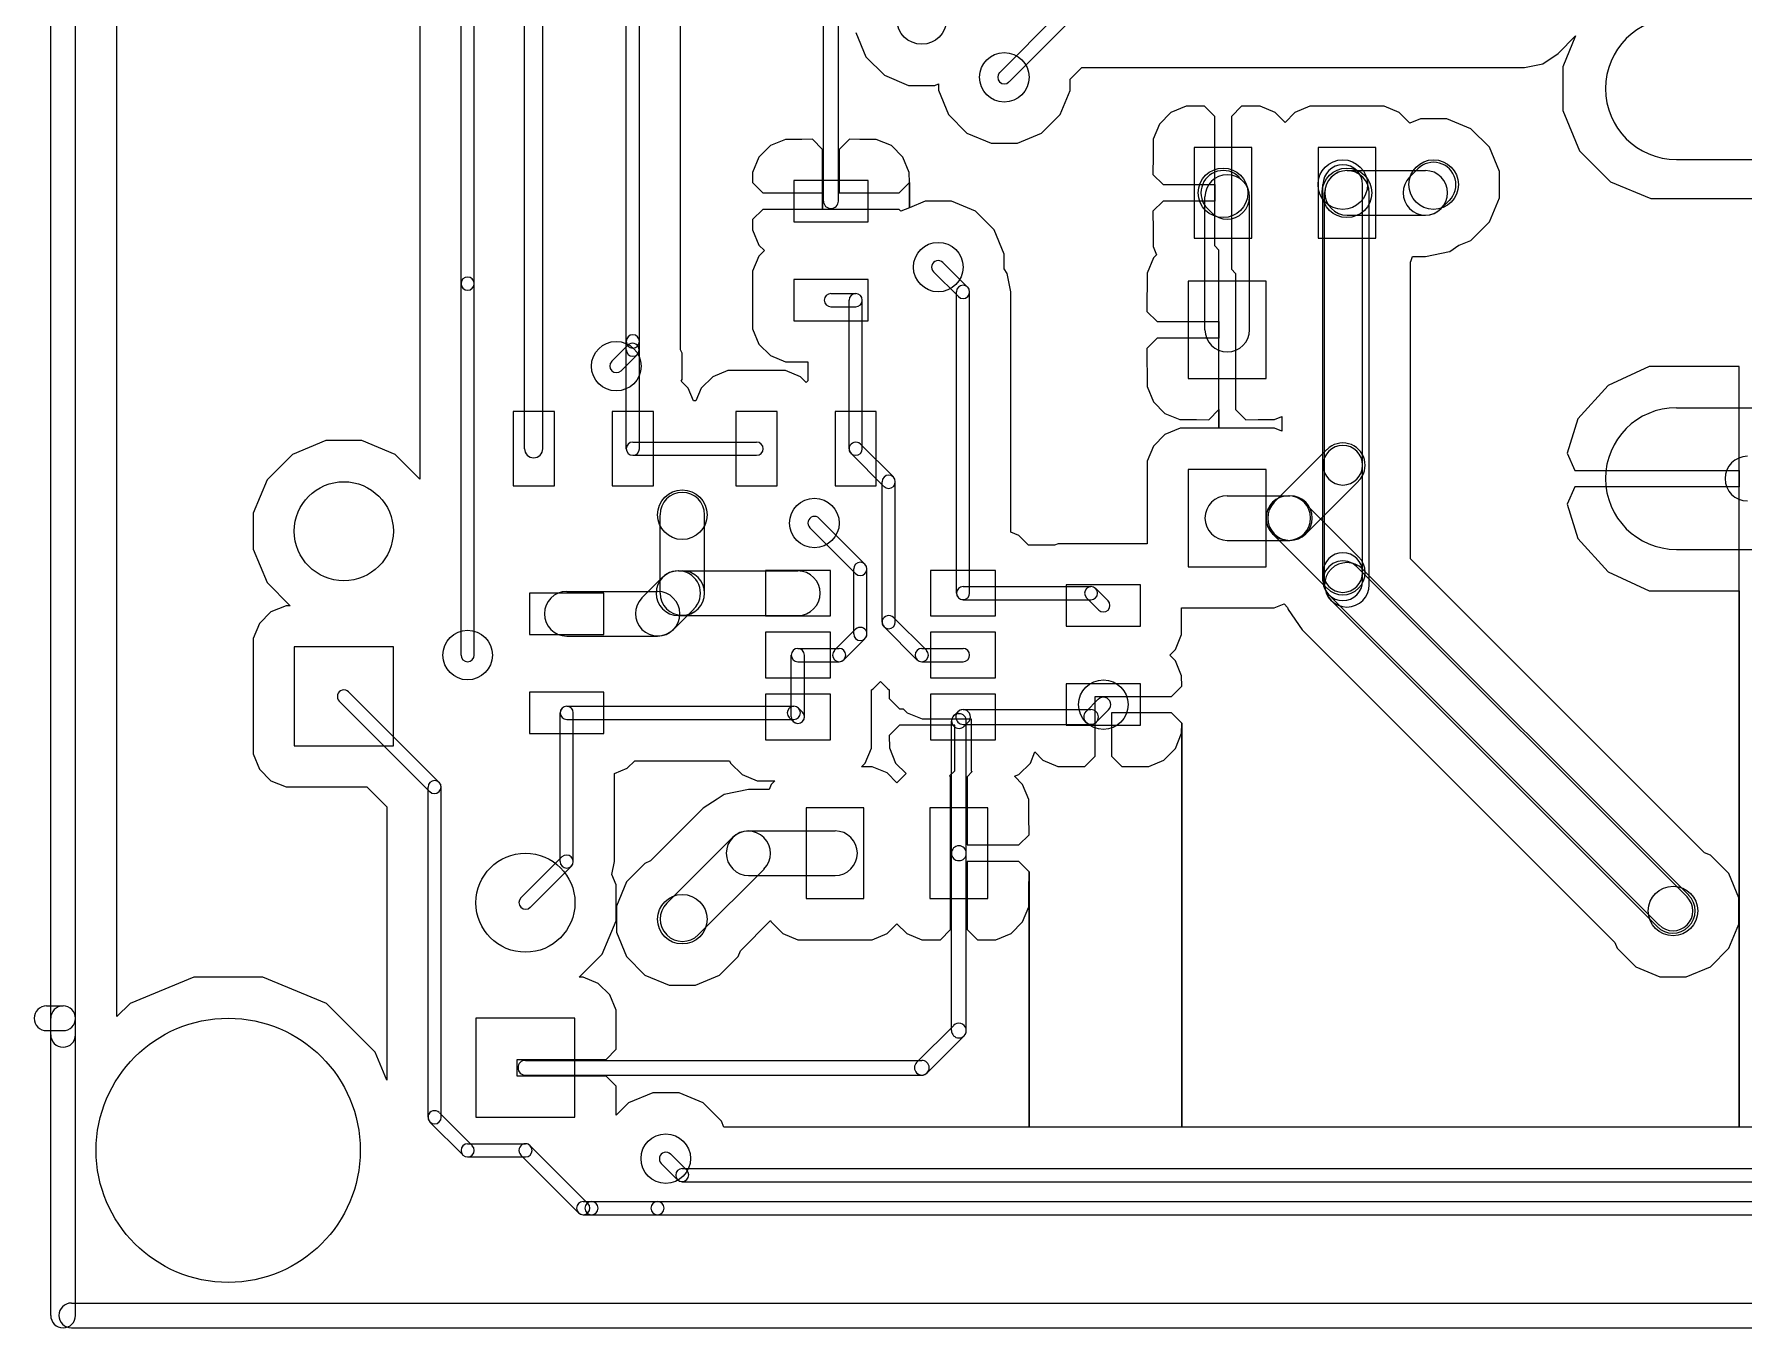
# Model space of a CAD drawing. Extents: x -29274 to 69862, y 24345 to 162744.
# Drawn here: x -8675 to 1678, y 24345 to 32181 of the extents above; entities that cross this region are included whole.
import ezdxf

# ---------------------------------------------------------------- set-up
doc = ezdxf.new("R2010")
doc.units = 0
doc.layers.add('BLACK', color=1, linetype='CONTINUOUS')

msp = doc.modelspace()

# ---------------------------------------------------------------- linework, layer by layer
at = {"layer": 'BLACK'}
for p, q in [((-8575, 26120), (-8575, 77770)), ((-8425, 26120), (-8425, 77770)), ((-8175, 26230), (-8175, 77445)), ((-8175, 26230), (-8175, 77445)), ((-5705, 29670), (-5705, 52820)), ((-5595, 29670), (-5595, 52820)), ((-5090, 30320), (-5090, 46170)), ((-5010, 30320), (-5010, 46170)), ((-4760, 30320), (-4760, 42005)), ((-4760, 30320), (-4760, 42005)), ((-6090, 30670), (-6090, 40070)), ((-6010, 30670), (-6010, 40070)), ((-6340, 39950), (-6340, 30670)), ((-6340, 39950), (-6340, 30670)), ((-3895, 31170), (-3895, 32270)), ((-3805, 31170), (-3805, 32270)), ((-2828, 31949), (-2479, 32298)), ((-2771, 31892), (-2422, 32241)), ((-3699, 32191), (-3638, 32044)), ((-3699, 32191), (-3638, 32044)), ((555, 32065), (660, 32171)), ((555, 32065), (660, 32171)), ((660, 32171), (583, 31984)), ((660, 32171), (583, 31984)), ((-3638, 32044), (-3526, 31932)), ((-3638, 32044), (-3526, 31932)), ((350, 31980), (461, 32002)), ((350, 31980), (461, 32002)), ((461, 32002), (555, 32065)), ((461, 32002), (555, 32065)), ((-3526, 31932), (-3380, 31871)), ((-3526, 31932), (-3380, 31871)), ((-2401, 31909), (-2330, 31980)), ((-2401, 31909), (-2330, 31980)), ((-2401, 31840), (-2401, 31909)), ((-2401, 31840), (-2401, 31909)), ((-2330, 31980), (-2100, 31980)), ((-2330, 31980), (-2100, 31980)), ((-2100, 31980), (350, 31980)), ((-2100, 31980), (350, 31980)), ((583, 31984), (583, 31719)), ((583, 31984), (583, 31719)), ((-3380, 31871), (-3221, 31871)), ((-3380, 31871), (-3221, 31871)), ((-3221, 31871), (-3199, 31881)), ((-3221, 31871), (-3199, 31881)), ((-3199, 31881), (-3199, 31841)), ((-3199, 31881), (-3199, 31841)), ((-3199, 31841), (-3138, 31694)), ((-3199, 31841), (-3138, 31694)), ((-2462, 31694), (-2401, 31840)), ((-2462, 31694), (-2401, 31840)), ((-3138, 31694), (-3026, 31582)), ((-3138, 31694), (-3026, 31582)), ((-2574, 31582), (-2462, 31694)), ((-2574, 31582), (-2462, 31694)), ((-1791, 31706), (-1861, 31636)), ((-1791, 31706), (-1861, 31636)), ((-1699, 31744), (-1791, 31706)), ((-1699, 31744), (-1791, 31706)), ((-1587, 31745), (-1699, 31744)), ((-1587, 31745), (-1699, 31744)), ((-1525, 31683), (-1587, 31745)), ((-1525, 31683), (-1587, 31745)), ((-1525, 31270), (-1525, 31683)), ((-1525, 31270), (-1525, 31683)), ((-1363, 31745), (-1425, 31683)), ((-1363, 31745), (-1425, 31683)), ((-1425, 31683), (-1425, 31320)), ((-1425, 31683), (-1425, 31320)), ((-1251, 31744), (-1363, 31745)), ((-1251, 31744), (-1363, 31745)), ((-1159, 31706), (-1251, 31744)), ((-1159, 31706), (-1251, 31744)), ((-1100, 31647), (-1159, 31706)), ((-1100, 31647), (-1159, 31706)), ((-1041, 31706), (-1100, 31647)), ((-1041, 31706), (-1100, 31647)), ((-949, 31744), (-1041, 31706)), ((-949, 31744), (-1041, 31706)), ((-599, 31744), (-949, 31744)), ((-599, 31744), (-949, 31744)), ((-500, 31744), (-599, 31744)), ((-500, 31744), (-599, 31744)), ((-409, 31706), (-500, 31744)), ((-409, 31706), (-500, 31744)), ((-345, 31642), (-409, 31706)), ((-345, 31642), (-409, 31706)), ((583, 31719), (684, 31474)), ((583, 31719), (684, 31474)), ((-3026, 31582), (-2880, 31521)), ((-3026, 31582), (-2880, 31521)), ((-2721, 31521), (-2574, 31582)), ((-2721, 31521), (-2574, 31582)), ((-1861, 31636), (-1899, 31545)), ((-1861, 31636), (-1899, 31545)), ((-279, 31669), (-345, 31642)), ((-279, 31669), (-345, 31642)), ((-120, 31669), (-279, 31669)), ((-120, 31669), (-279, 31669)), ((26, 31608), (-120, 31669)), ((26, 31608), (-120, 31669)), ((138, 31496), (26, 31608)), ((138, 31496), (26, 31608)), ((-4216, 31506), (-4286, 31436)), ((-4216, 31506), (-4286, 31436)), ((-4125, 31544), (-4216, 31506)), ((-4125, 31544), (-4216, 31506)), ((-4026, 31544), (-4125, 31544)), ((-4026, 31544), (-4125, 31544)), ((-3962, 31545), (-4026, 31544)), ((-3962, 31545), (-4026, 31544)), ((-3900, 31483), (-3962, 31545)), ((-3900, 31483), (-3962, 31545)), ((-3900, 31220), (-3900, 31483)), ((-3900, 31220), (-3900, 31483)), ((-3738, 31545), (-3800, 31483)), ((-3738, 31545), (-3800, 31483)), ((-3800, 31483), (-3800, 31220)), ((-3800, 31483), (-3800, 31220)), ((-3674, 31544), (-3738, 31545)), ((-3674, 31544), (-3738, 31545)), ((-3575, 31544), (-3674, 31544)), ((-3575, 31544), (-3674, 31544)), ((-3484, 31506), (-3575, 31544)), ((-3484, 31506), (-3575, 31544)), ((-3414, 31436), (-3484, 31506)), ((-3414, 31436), (-3484, 31506)), ((-2880, 31521), (-2721, 31521)), ((-2880, 31521), (-2721, 31521)), ((-1899, 31545), (-1899, 31446)), ((-1899, 31545), (-1899, 31446)), ((-1300, 31495), (-1650, 31495)), ((-1650, 31495), (-1650, 30945)), ((-1300, 30945), (-1300, 31495)), ((-550, 31495), (-900, 31495)), ((-900, 31495), (-900, 30945)), ((-550, 30945), (-550, 31495)), ((199, 31349), (138, 31496)), ((199, 31349), (138, 31496)), ((-4286, 31436), (-4324, 31344)), ((-4286, 31436), (-4324, 31344)), ((-3376, 31344), (-3414, 31436)), ((-3376, 31344), (-3414, 31436)), ((-1899, 31446), (-1900, 31332)), ((-1899, 31446), (-1900, 31332)), ((684, 31474), (871, 31287)), ((684, 31474), (871, 31287)), ((1270, 31422), (2130, 31422)), ((-4324, 31344), (-4325, 31282)), ((-4324, 31344), (-4325, 31282)), ((-4325, 31282), (-4263, 31220)), ((-4325, 31282), (-4263, 31220)), ((-3625, 31295), (-4075, 31295)), ((-4075, 31295), (-4075, 31045)), ((-3625, 31045), (-3625, 31295)), ((-3437, 31220), (-3375, 31282)), ((-3437, 31220), (-3375, 31282)), ((-3375, 31282), (-3376, 31344)), ((-3375, 31282), (-3376, 31344)), ((-3375, 31130), (-3375, 31282)), ((-3375, 31282), (-3375, 31130)), ((-3375, 31130), (-3375, 31282)), ((-3375, 31282), (-3375, 31130)), ((-1900, 31332), (-1838, 31270)), ((-1900, 31332), (-1838, 31270)), ((-1838, 31270), (-1525, 31270)), ((-1838, 31270), (-1525, 31270)), ((-1525, 31170), (-1525, 31270)), ((-1525, 31270), (-1525, 31170)), ((-1525, 31170), (-1525, 31270)), ((-1525, 31270), (-1525, 31170)), ((-1425, 31320), (-1425, 31270)), ((-1425, 31320), (-1425, 31270)), ((-1425, 31270), (-1425, 31170)), ((-1425, 31270), (-1425, 31170)), ((-1355, 31291), (-1379, 31315)), ((-870, 29570), (-870, 31270)), ((-724, 31355), (-250, 31355)), ((-630, 29570), (-630, 31270)), ((-345, 31316), (-296, 31365)), ((199, 31190), (199, 31349)), ((199, 31190), (199, 31349)), ((871, 31287), (1116, 31185)), ((871, 31287), (1116, 31185)), ((-4263, 31220), (-3900, 31220)), ((-4263, 31220), (-3900, 31220)), ((-3900, 31120), (-3900, 31220)), ((-3900, 31220), (-3900, 31120)), ((-3900, 31120), (-3900, 31220)), ((-3900, 31220), (-3900, 31120)), ((-3800, 31220), (-3437, 31220)), ((-3800, 31220), (-3437, 31220)), ((-3279, 31169), (-3375, 31130)), ((-3279, 31169), (-3375, 31130)), ((-3120, 31169), (-3279, 31169)), ((-3120, 31169), (-3279, 31169)), ((-2974, 31108), (-3120, 31169)), ((-2974, 31108), (-3120, 31169)), ((-1838, 31170), (-1900, 31108)), ((-1838, 31170), (-1900, 31108)), ((-1525, 31170), (-1838, 31170)), ((-1525, 31170), (-1838, 31170)), ((-1585, 30391), (-1585, 31195)), ((-1525, 30898), (-1525, 31170)), ((-1525, 30898), (-1525, 31170)), ((-1425, 31170), (-1425, 31120)), ((-1425, 31170), (-1425, 31120)), ((-1315, 30391), (-1315, 31195)), ((-860, 28846), (-860, 31220)), ((-590, 28846), (-590, 31220)), ((-154, 31125), (-105, 31174)), ((138, 31044), (199, 31190)), ((138, 31044), (199, 31190)), ((1116, 31185), (1381, 31185)), ((1116, 31185), (1381, 31185)), ((1381, 31185), (2283, 31185)), ((1381, 31185), (2283, 31185)), ((-4263, 31120), (-4325, 31058)), ((-4263, 31120), (-4325, 31058)), ((-3950, 31120), (-4263, 31120)), ((-3950, 31120), (-4263, 31120)), ((-3900, 31120), (-3950, 31120)), ((-3900, 31120), (-3950, 31120)), ((-3800, 31120), (-3900, 31120)), ((-3800, 31120), (-3900, 31120)), ((-3750, 31120), (-3800, 31120)), ((-3750, 31120), (-3800, 31120)), ((-3437, 31120), (-3750, 31120)), ((-3437, 31120), (-3750, 31120)), ((-3426, 31109), (-3437, 31120)), ((-3426, 31109), (-3437, 31120)), ((-3375, 31130), (-3426, 31109)), ((-3375, 31130), (-3426, 31109)), ((-2862, 30996), (-2974, 31108)), ((-2862, 30996), (-2974, 31108)), ((-1900, 31108), (-1899, 30994)), ((-1900, 31108), (-1899, 30994)), ((-1545, 31101), (-1569, 31125)), ((-1425, 31120), (-1425, 30757)), ((-1425, 31120), (-1425, 30757)), ((-724, 31085), (-250, 31085)), ((-4325, 31058), (-4324, 30996)), ((-4325, 31058), (-4324, 30996)), ((-4324, 30996), (-4286, 30904)), ((-4324, 30996), (-4286, 30904)), ((-4075, 31045), (-3625, 31045)), ((-2801, 30849), (-2862, 30996)), ((-2801, 30849), (-2862, 30996)), ((-1899, 30994), (-1899, 30895)), ((-1899, 30994), (-1899, 30895)), ((26, 30932), (138, 31044)), ((26, 30932), (138, 31044)), ((-4286, 30904), (-4252, 30870)), ((-4286, 30904), (-4252, 30870)), ((-4252, 30870), (-4286, 30836)), ((-4252, 30870), (-4286, 30836)), ((-1899, 30895), (-1879, 30845)), ((-1899, 30895), (-1879, 30845)), ((-1650, 30945), (-1300, 30945)), ((-1500, 30873), (-1525, 30898)), ((-1500, 30873), (-1525, 30898)), ((-1500, 30440), (-1500, 30873)), ((-1500, 30440), (-1500, 30873)), ((-900, 30945), (-550, 30945)), ((-250, 30835), (-103, 30864)), ((-250, 30835), (-103, 30864)), ((-103, 30864), (-102, 30864)), ((-103, 30864), (-102, 30864)), ((-102, 30864), (-47, 30902)), ((-102, 30864), (-47, 30902)), ((-47, 30902), (-46, 30903)), ((-47, 30902), (-46, 30903)), ((-46, 30903), (26, 30932)), ((-46, 30903), (26, 30932)), ((-4286, 30836), (-4324, 30745)), ((-4286, 30836), (-4324, 30745)), ((-3022, 30648), (-3172, 30798)), ((-2801, 30760), (-2801, 30849)), ((-2801, 30760), (-2801, 30849)), ((-2782, 30731), (-2801, 30760)), ((-2782, 30731), (-2801, 30760)), ((-1897, 30826), (-1935, 30734)), ((-1897, 30826), (-1935, 30734)), ((-1879, 30845), (-1897, 30826)), ((-1879, 30845), (-1897, 30826)), ((-1425, 30757), (-1400, 30732)), ((-1425, 30757), (-1400, 30732)), ((-340, 30803), (-339, 30804)), ((-340, 30803), (-339, 30804)), ((-340, 29004), (-340, 30803)), ((-340, 29004), (-340, 30803)), ((-339, 30804), (-327, 30835)), ((-339, 30804), (-327, 30835)), ((-327, 30835), (-250, 30835)), ((-327, 30835), (-250, 30835)), ((-6340, 30670), (-6340, 29486)), ((-6340, 30670), (-6340, 29486)), ((-6090, 28420), (-6090, 30670)), ((-6010, 28420), (-6010, 30670)), ((-4324, 30745), (-4324, 30646)), ((-4324, 30745), (-4324, 30646)), ((-3625, 30695), (-4075, 30695)), ((-4075, 30695), (-4075, 30445)), ((-3625, 30445), (-3625, 30695)), ((-3078, 30592), (-3228, 30742)), ((-2760, 30620), (-2782, 30731)), ((-2760, 30620), (-2782, 30731)), ((-1935, 30734), (-1936, 30502)), ((-1935, 30734), (-1936, 30502)), ((-1214, 30685), (-1686, 30685)), ((-1686, 30685), (-1686, 30095)), ((-1400, 30732), (-1400, 30490)), ((-1400, 30732), (-1400, 30490)), ((-1214, 30095), (-1214, 30685)), ((-4324, 30646), (-4324, 30396)), ((-4324, 30646), (-4324, 30396)), ((-3850, 30610), (-3700, 30610)), ((-3740, 29670), (-3740, 30570)), ((-3660, 29670), (-3660, 30570)), ((-3090, 28796), (-3090, 30620)), ((-3010, 28796), (-3010, 30620)), ((-2760, 29165), (-2760, 30620)), ((-2760, 29165), (-2760, 30620)), ((-4075, 30445), (-3625, 30445)), ((-3850, 30530), (-3700, 30530)), ((-1936, 30502), (-1874, 30440)), ((-1936, 30502), (-1874, 30440)), ((-1874, 30440), (-1500, 30440)), ((-1874, 30440), (-1500, 30440)), ((-1500, 30340), (-1500, 30440)), ((-1500, 30440), (-1500, 30340)), ((-1500, 30340), (-1500, 30440)), ((-1500, 30440), (-1500, 30340)), ((-1400, 30490), (-1400, 30440)), ((-1400, 30490), (-1400, 30440)), ((-1400, 30440), (-1400, 30340)), ((-1400, 30440), (-1400, 30340)), ((-4324, 30396), (-4286, 30304)), ((-4324, 30396), (-4286, 30304)), ((-1874, 30340), (-1936, 30278)), ((-1874, 30340), (-1936, 30278)), ((-1500, 30340), (-1874, 30340)), ((-1500, 30340), (-1874, 30340)), ((-1500, 29907), (-1500, 30340)), ((-1500, 29907), (-1500, 30340)), ((-1400, 30340), (-1400, 30290)), ((-1400, 30340), (-1400, 30290)), ((-5178, 30199), (-5079, 30298)), ((-5121, 30142), (-5022, 30241)), ((-5090, 30270), (-5090, 30320)), ((-5090, 29670), (-5090, 30320)), ((-5010, 30270), (-5010, 30320)), ((-5010, 29670), (-5010, 30320)), ((-4760, 30271), (-4760, 30320)), ((-4760, 30271), (-4760, 30320)), ((-4760, 30270), (-4760, 30271)), ((-4760, 30270), (-4760, 30271)), ((-4751, 30249), (-4760, 30270)), ((-4751, 30249), (-4760, 30270)), ((-4751, 30090), (-4751, 30249)), ((-4751, 30090), (-4751, 30249)), ((-4286, 30304), (-4216, 30234)), ((-4286, 30304), (-4216, 30234)), ((-4216, 30234), (-4125, 30196)), ((-4216, 30234), (-4125, 30196)), ((-1936, 30278), (-1935, 30046)), ((-1936, 30278), (-1935, 30046)), ((-1400, 30290), (-1400, 29907)), ((-1400, 30290), (-1400, 29907)), ((-4474, 30144), (-4566, 30106)), ((-4474, 30144), (-4566, 30106)), ((-4224, 30144), (-4474, 30144)), ((-4224, 30144), (-4474, 30144)), ((-4125, 30144), (-4224, 30144)), ((-4125, 30144), (-4224, 30144)), ((-4125, 30196), (-4026, 30196)), ((-4125, 30196), (-4026, 30196)), ((-4034, 30106), (-4125, 30144)), ((-4034, 30106), (-4125, 30144)), ((-4026, 30196), (-3990, 30196)), ((-4026, 30196), (-3990, 30196)), ((-3990, 30196), (-3990, 30082)), ((-3990, 30196), (-3990, 30082)), ((1105, 30168), (858, 30053)), ((1105, 30168), (858, 30053)), ((1650, 30168), (1105, 30168)), ((1650, 30168), (1105, 30168)), ((1650, 29539), (1650, 30168)), ((1650, 29539), (1650, 30168)), ((-4757, 30079), (-4751, 30090)), ((-4757, 30079), (-4751, 30090)), ((-4714, 30036), (-4757, 30079)), ((-4714, 30036), (-4757, 30079)), ((-4683, 29960), (-4714, 30036)), ((-4683, 29960), (-4714, 30036)), ((-4636, 30036), (-4668, 29960)), ((-4636, 30036), (-4668, 29960)), ((-4566, 30106), (-4636, 30036)), ((-4566, 30106), (-4636, 30036)), ((-4000, 30072), (-4034, 30106)), ((-4000, 30072), (-4034, 30106)), ((-3990, 30082), (-4000, 30072)), ((-3990, 30082), (-4000, 30072)), ((-1935, 30046), (-1897, 29954)), ((-1935, 30046), (-1897, 29954)), ((-1686, 30095), (-1214, 30095)), ((858, 30053), (674, 29852)), ((858, 30053), (674, 29852)), ((-4668, 29960), (-4683, 29960)), ((-4668, 29960), (-4683, 29960)), ((-1897, 29954), (-1827, 29884)), ((-1897, 29954), (-1827, 29884)), ((-5775, 29895), (-5775, 29445)), ((-5525, 29895), (-5775, 29895)), ((-5525, 29445), (-5525, 29895)), ((-5175, 29895), (-5175, 29445)), ((-4925, 29895), (-5175, 29895)), ((-4925, 29445), (-4925, 29895)), ((-4175, 29895), (-4425, 29895)), ((-4425, 29895), (-4425, 29445)), ((-4175, 29445), (-4175, 29895)), ((-3575, 29895), (-3825, 29895)), ((-3825, 29895), (-3825, 29445)), ((-3575, 29445), (-3575, 29895)), ((-1827, 29884), (-1736, 29846)), ((-1827, 29884), (-1736, 29846)), ((-1736, 29846), (-1637, 29846)), ((-1736, 29846), (-1637, 29846)), ((-1637, 29846), (-1562, 29845)), ((-1637, 29846), (-1562, 29845)), ((-1562, 29845), (-1500, 29907)), ((-1562, 29845), (-1500, 29907)), ((-1500, 29794), (-1500, 29907)), ((-1500, 29907), (-1500, 29794)), ((-1500, 29794), (-1500, 29907)), ((-1500, 29907), (-1500, 29794)), ((-1400, 29907), (-1338, 29845)), ((-1400, 29907), (-1338, 29845)), ((-1338, 29845), (-1263, 29846)), ((-1338, 29845), (-1263, 29846)), ((-1263, 29846), (-1164, 29846)), ((-1263, 29846), (-1164, 29846)), ((-1164, 29846), (-1120, 29865)), ((-1164, 29846), (-1120, 29865)), ((-1120, 29865), (-1120, 29776)), ((-1120, 29865), (-1120, 29776)), ((674, 29852), (609, 29644)), ((674, 29852), (609, 29644)), ((1270, 29918), (2130, 29918)), ((-6909, 29719), (-7111, 29635)), ((-6909, 29719), (-7111, 29635)), ((-6691, 29719), (-6909, 29719)), ((-6691, 29719), (-6909, 29719)), ((-6489, 29635), (-6691, 29719)), ((-6489, 29635), (-6691, 29719)), ((-1827, 29756), (-1897, 29686)), ((-1827, 29756), (-1897, 29686)), ((-1735, 29794), (-1827, 29756)), ((-1735, 29794), (-1827, 29756)), ((-1500, 29794), (-1735, 29794)), ((-1500, 29794), (-1735, 29794)), ((-1263, 29794), (-1500, 29794)), ((-1263, 29794), (-1500, 29794)), ((-1164, 29794), (-1263, 29794)), ((-1164, 29794), (-1263, 29794)), ((-1120, 29776), (-1164, 29794)), ((-1120, 29776), (-1164, 29794)), ((-7111, 29635), (-7265, 29481)), ((-7111, 29635), (-7265, 29481)), ((-6340, 29486), (-6489, 29635)), ((-6340, 29486), (-6489, 29635)), ((-5050, 29710), (-4300, 29710)), ((-5050, 29630), (-4300, 29630)), ((-3529, 29442), (-3728, 29641)), ((-3472, 29499), (-3671, 29698)), ((-1897, 29686), (-1935, 29595)), ((-1897, 29686), (-1935, 29595)), ((-1165, 29346), (-846, 29665)), ((609, 29644), (656, 29539)), ((609, 29644), (656, 29539)), ((-1935, 29595), (-1935, 29496)), ((-1935, 29595), (-1935, 29496)), ((-1214, 29545), (-1686, 29545)), ((-1686, 29545), (-1686, 28955)), ((-1214, 28955), (-1214, 29545)), ((-870, 28920), (-870, 29570)), ((-630, 28920), (-630, 29570)), ((656, 29539), (1650, 29539)), ((656, 29539), (1650, 29539)), ((1650, 29439), (1650, 29539)), ((1650, 29539), (1650, 29439)), ((1650, 29439), (1650, 29539)), ((1650, 29539), (1650, 29439)), ((-7265, 29481), (-7349, 29279)), ((-7265, 29481), (-7349, 29279)), ((-5775, 29445), (-5525, 29445)), ((-5175, 29445), (-4925, 29445)), ((-4425, 29445), (-4175, 29445)), ((-3825, 29445), (-3575, 29445)), ((-3540, 28620), (-3540, 29470)), ((-3460, 28620), (-3460, 29470)), ((-1935, 29496), (-1935, 29094)), ((-1935, 29496), (-1935, 29094)), ((-974, 29155), (-655, 29474)), ((656, 29439), (609, 29334)), ((656, 29439), (609, 29334)), ((1650, 29439), (656, 29439)), ((1650, 29439), (656, 29439)), ((1650, 28810), (1650, 29439)), ((1650, 28810), (1650, 29439)), ((-1450, 29385), (-1080, 29385)), ((-1080, 29385), (-1070, 29385)), ((-984, 29345), (-655, 29016)), ((609, 29334), (674, 29126)), ((609, 29334), (674, 29126)), ((-7349, 29279), (-7349, 29061)), ((-7349, 29279), (-7349, 29061)), ((-4885, 28796), (-4885, 29270)), ((-4615, 28796), (-4615, 29270)), ((-3644, 28971), (-3921, 29248)), ((-3701, 28914), (-3978, 29191)), ((-2712, 29144), (-2760, 29165)), ((-2712, 29144), (-2760, 29165)), ((-2653, 29085), (-2712, 29144)), ((-2653, 29085), (-2712, 29144)), ((-2474, 29094), (-2496, 29085)), ((-2474, 29094), (-2496, 29085)), ((-2024, 29094), (-2474, 29094)), ((-2024, 29094), (-2474, 29094)), ((-1935, 29094), (-2024, 29094)), ((-1935, 29094), (-2024, 29094)), ((-1450, 29115), (-1080, 29115)), ((-1175, 29154), (-846, 28825)), ((-1080, 29115), (-1070, 29115)), ((674, 29126), (858, 28925)), ((674, 29126), (858, 28925)), ((-7349, 29061), (-7265, 28859)), ((-7349, 29061), (-7265, 28859)), ((-2496, 29085), (-2653, 29085)), ((-2496, 29085), (-2653, 29085)), ((1441, 27223), (-340, 29004)), ((1441, 27223), (-340, 29004)), ((1270, 29060), (2130, 29060)), ((-4995, 28766), (-4870, 28891)), ((-4774, 28930), (-4750, 28930)), ((-4774, 28930), (-4050, 28930)), ((-3853, 28933), (-4247, 28933)), ((-4247, 28933), (-4247, 28657)), ((-3853, 28657), (-3853, 28933)), ((-3712, 28548), (-3712, 28942)), ((-3632, 28548), (-3632, 28942)), ((-2853, 28933), (-3247, 28933)), ((-3247, 28933), (-3247, 28657)), ((-2853, 28657), (-2853, 28933)), ((-1686, 28955), (-1214, 28955)), ((-870, 28870), (-870, 28920)), ((1335, 26955), (-665, 28955)), ((-630, 28941), (1345, 26966)), ((-630, 28870), (-630, 28920)), ((858, 28925), (1105, 28810)), ((858, 28925), (1105, 28810)), ((-7265, 28859), (-7125, 28719)), ((-7265, 28859), (-7125, 28719)), ((-5225, 28795), (-5675, 28795)), ((-5675, 28795), (-5675, 28545)), ((-5450, 28805), (-4900, 28805)), ((-5225, 28545), (-5225, 28795)), ((-3049, 28835), (-2275, 28835)), ((-1975, 28845), (-2425, 28845)), ((-2425, 28845), (-2425, 28595)), ((-2246, 28824), (-2171, 28749)), ((-1975, 28595), (-1975, 28845)), ((1165, 26785), (-835, 28785)), ((1105, 28810), (1650, 28810)), ((1105, 28810), (1650, 28810)), ((1650, 25560), (1650, 28810)), ((1650, 28810), (1650, 25560)), ((1650, 25560), (1650, 28810)), ((1650, 28810), (1650, 25560)), ((-7241, 28681), (-7311, 28611)), ((-7241, 28681), (-7311, 28611)), ((-7149, 28719), (-7241, 28681)), ((-7149, 28719), (-7241, 28681)), ((-7125, 28719), (-7149, 28719)), ((-7125, 28719), (-7149, 28719)), ((-4804, 28575), (-4679, 28700)), ((-3049, 28755), (-2275, 28755)), ((-2303, 28767), (-2228, 28692)), ((-1726, 28644), (-1726, 28706)), ((-1726, 28706), (-1637, 28706)), ((-1726, 28644), (-1726, 28706)), ((-1726, 28706), (-1637, 28706)), ((-1637, 28706), (-1165, 28706)), ((-1637, 28706), (-1165, 28706)), ((-1165, 28706), (-1106, 28731)), ((-1165, 28706), (-1106, 28731)), ((-1106, 28731), (-1084, 28709)), ((-1106, 28731), (-1084, 28709)), ((-1084, 28709), (-1081, 28697)), ((-1084, 28709), (-1081, 28697)), ((-1081, 28697), (-997, 28573)), ((-1081, 28697), (-997, 28573)), ((-821, 28750), (1154, 26775)), ((-7311, 28611), (-7349, 28520)), ((-7311, 28611), (-7349, 28520)), ((-4774, 28660), (-4750, 28660)), ((-4774, 28660), (-4050, 28660)), ((-4247, 28657), (-3853, 28657)), ((-3828, 28449), (-3701, 28576)), ((-3329, 28392), (-3528, 28591)), ((-3272, 28449), (-3471, 28648)), ((-3247, 28657), (-2853, 28657)), ((-2425, 28595), (-1975, 28595)), ((-1726, 28545), (-1726, 28644)), ((-1726, 28545), (-1726, 28644)), ((-7349, 28520), (-7349, 28421)), ((-7349, 28520), (-7349, 28421)), ((-5675, 28545), (-5225, 28545)), ((-5450, 28535), (-4900, 28535)), ((-3853, 28558), (-4247, 28558)), ((-4247, 28558), (-4247, 28282)), ((-3853, 28282), (-3853, 28558)), ((-3771, 28392), (-3644, 28519)), ((-2853, 28558), (-3247, 28558)), ((-3247, 28558), (-3247, 28282)), ((-2853, 28282), (-2853, 28558)), ((-1764, 28454), (-1726, 28545)), ((-1764, 28454), (-1726, 28545)), ((-997, 28573), (897, 26679)), ((-997, 28573), (897, 26679)), ((-7349, 28421), (-7349, 27821)), ((-7349, 28421), (-7349, 27821)), ((-6500, 28470), (-7100, 28470)), ((-7100, 28470), (-7100, 27870)), ((-6500, 27870), (-6500, 28470)), ((-4090, 28046), (-4090, 28420)), ((-4050, 28460), (-3800, 28460)), ((-4050, 28380), (-3800, 28380)), ((-4010, 28046), (-4010, 28420)), ((-3300, 28460), (-3050, 28460)), ((-3300, 28380), (-3050, 28380)), ((-1798, 28420), (-1764, 28454)), ((-1798, 28420), (-1764, 28454)), ((-1764, 28386), (-1798, 28420)), ((-1764, 28386), (-1798, 28420)), ((-1726, 28294), (-1764, 28386)), ((-1726, 28294), (-1764, 28386)), ((-4247, 28282), (-3853, 28282)), ((-3247, 28282), (-2853, 28282)), ((-1725, 28232), (-1726, 28294)), ((-1725, 28232), (-1726, 28294)), ((-6222, 27649), (-6771, 28198)), ((-5225, 28195), (-5675, 28195)), ((-5675, 28195), (-5675, 27945)), ((-5225, 27945), (-5225, 28195)), ((-3853, 28183), (-4247, 28183)), ((-4247, 28183), (-4247, 27907)), ((-3853, 27907), (-3853, 28183)), ((-3604, 28209), (-3595, 28215)), ((-3604, 28209), (-3595, 28215)), ((-3604, 27956), (-3604, 28209)), ((-3604, 27956), (-3604, 28209)), ((-3595, 28215), (-3550, 28260)), ((-3595, 28215), (-3550, 28260)), ((-3550, 28260), (-3506, 28216)), ((-3550, 28260), (-3506, 28216)), ((-3506, 28216), (-3505, 28215)), ((-3506, 28216), (-3505, 28215)), ((-3505, 28215), (-3497, 28210)), ((-3505, 28215), (-3497, 28210)), ((-3497, 28210), (-3497, 28157)), ((-3497, 28210), (-3497, 28157)), ((-2853, 28183), (-3247, 28183)), ((-3247, 28183), (-3247, 27907)), ((-2853, 27907), (-2853, 28183)), ((-1975, 28245), (-2425, 28245)), ((-2425, 28245), (-2425, 27995)), ((-2250, 28070), (-2250, 28170)), ((-2250, 28170), (-2150, 28170)), ((-2250, 28070), (-2250, 28170)), ((-2250, 28170), (-2150, 28170)), ((-2150, 28170), (-2100, 28170)), ((-2150, 28170), (-2100, 28170)), ((-2100, 28170), (-1787, 28170)), ((-2100, 28170), (-1787, 28170)), ((-1975, 27995), (-1975, 28245)), ((-1787, 28170), (-1725, 28232)), ((-1787, 28170), (-1725, 28232)), ((-6279, 27592), (-6828, 28141)), ((-5490, 27170), (-5490, 28070)), ((-5449, 28110), (-4075, 28110)), ((-5410, 27170), (-5410, 28070)), ((-4046, 28098), (-4022, 28074)), ((-3497, 28157), (-3435, 28095)), ((-3497, 28157), (-3435, 28095)), ((-3435, 28095), (-3412, 28095)), ((-3435, 28095), (-3412, 28095)), ((-3412, 28095), (-3388, 28071)), ((-3412, 28095), (-3388, 28071)), ((-3388, 28071), (-3297, 28033)), ((-3388, 28071), (-3297, 28033)), ((-3106, 28053), (-3082, 28077)), ((-3049, 28090), (-2275, 28090)), ((-2306, 28077), (-2231, 28152)), ((-2250, 28020), (-2250, 28070)), ((-2250, 28020), (-2250, 28070)), ((-2243, 28014), (-2168, 28089)), ((-1787, 28070), (-2150, 28070)), ((-2150, 28070), (-2150, 27807)), ((-1787, 28070), (-2150, 28070)), ((-2150, 28070), (-2150, 27807)), ((-1725, 28008), (-1787, 28070)), ((-1725, 28008), (-1787, 28070)), ((-5449, 28030), (-4075, 28030)), ((-4102, 28042), (-4078, 28018)), ((-3604, 27857), (-3604, 27956)), ((-3604, 27857), (-3604, 27956)), ((-3435, 27995), (-3497, 27933)), ((-3435, 27995), (-3497, 27933)), ((-3100, 27995), (-3435, 27995)), ((-3100, 27995), (-3435, 27995)), ((-3297, 28033), (-3198, 28033)), ((-3297, 28033), (-3198, 28033)), ((-3198, 28033), (-3000, 28033)), ((-3198, 28033), (-3000, 28033)), ((-3120, 27220), (-3120, 28020)), ((-3100, 27719), (-3100, 27995)), ((-3100, 27719), (-3100, 27995)), ((-3049, 28000), (-2275, 28000)), ((-3042, 27989), (-3018, 28013)), ((-3030, 27220), (-3030, 28020)), ((-3000, 28033), (-3000, 27995)), ((-3000, 28033), (-3000, 27995)), ((-3000, 27995), (-3000, 27945)), ((-3000, 27995), (-3000, 27945)), ((-2425, 27995), (-1975, 27995)), ((-2250, 27807), (-2250, 28020)), ((-2250, 27807), (-2250, 28020)), ((-1726, 27946), (-1725, 28008)), ((-1726, 27946), (-1725, 28008)), ((-1725, 25560), (-1725, 28008)), ((-1725, 28008), (-1725, 25560)), ((-1725, 25560), (-1725, 28008)), ((-1725, 28008), (-1725, 25560)), ((-7100, 27870), (-6500, 27870)), ((-5675, 27945), (-5225, 27945)), ((-4247, 27907), (-3853, 27907)), ((-3642, 27766), (-3604, 27857)), ((-3642, 27766), (-3604, 27857)), ((-3497, 27933), (-3496, 27858)), ((-3497, 27933), (-3496, 27858)), ((-3496, 27858), (-3458, 27766)), ((-3496, 27858), (-3458, 27766)), ((-3247, 27907), (-2853, 27907)), ((-3000, 27945), (-3000, 27719)), ((-3000, 27945), (-3000, 27719)), ((-1834, 27784), (-1764, 27854)), ((-1834, 27784), (-1764, 27854)), ((-1764, 27854), (-1726, 27946)), ((-1764, 27854), (-1726, 27946)), ((-7349, 27821), (-7311, 27729)), ((-7349, 27821), (-7311, 27729)), ((-5084, 27734), (-5038, 27780)), ((-5084, 27734), (-5038, 27780)), ((-5038, 27780), (-4464, 27780)), ((-5038, 27780), (-4464, 27780)), ((-4464, 27780), (-4458, 27766)), ((-4464, 27780), (-4458, 27766)), ((-4458, 27766), (-4388, 27696)), ((-4458, 27766), (-4388, 27696)), ((-3664, 27744), (-3642, 27766)), ((-3664, 27744), (-3642, 27766)), ((-3458, 27766), (-3395, 27703)), ((-3458, 27766), (-3395, 27703)), ((-2712, 27696), (-2642, 27766)), ((-2712, 27696), (-2642, 27766)), ((-2642, 27766), (-2615, 27833)), ((-2642, 27766), (-2615, 27833)), ((-2615, 27833), (-2566, 27784)), ((-2615, 27833), (-2566, 27784)), ((-2566, 27784), (-2475, 27746)), ((-2566, 27784), (-2475, 27746)), ((-2312, 27745), (-2250, 27807)), ((-2312, 27745), (-2250, 27807)), ((-2150, 27807), (-2088, 27745)), ((-2150, 27807), (-2088, 27745)), ((-1925, 27746), (-1834, 27784)), ((-1925, 27746), (-1834, 27784)), ((-7311, 27729), (-7241, 27659)), ((-7311, 27729), (-7241, 27659)), ((-7241, 27659), (-7150, 27621)), ((-7241, 27659), (-7150, 27621)), ((-5160, 27703), (-5084, 27734)), ((-5160, 27703), (-5084, 27734)), ((-5160, 27170), (-5160, 27703)), ((-5160, 27170), (-5160, 27703)), ((-4388, 27696), (-4297, 27658)), ((-4388, 27696), (-4297, 27658)), ((-4297, 27658), (-4198, 27658)), ((-4297, 27658), (-4198, 27658)), ((-4189, 27658), (-4211, 27636)), ((-4189, 27658), (-4211, 27636)), ((-4198, 27658), (-4189, 27658)), ((-4198, 27658), (-4189, 27658)), ((-3600, 27744), (-3664, 27744)), ((-3600, 27744), (-3664, 27744)), ((-3509, 27706), (-3600, 27744)), ((-3509, 27706), (-3600, 27744)), ((-3450, 27647), (-3509, 27706)), ((-3450, 27647), (-3509, 27706)), ((-3395, 27703), (-3450, 27647)), ((-3395, 27703), (-3450, 27647)), ((-3131, 27689), (-3100, 27719)), ((-3131, 27689), (-3100, 27719)), ((-3125, 27683), (-3131, 27689)), ((-3125, 27683), (-3131, 27689)), ((-3125, 27320), (-3125, 27683)), ((-3125, 27320), (-3125, 27683)), ((-2995, 27714), (-3025, 27683)), ((-2995, 27714), (-3025, 27683)), ((-3025, 27683), (-3025, 27270)), ((-3025, 27683), (-3025, 27270)), ((-3000, 27719), (-2995, 27714)), ((-3000, 27719), (-2995, 27714)), ((-2739, 27686), (-2712, 27696)), ((-2739, 27686), (-2712, 27696)), ((-2689, 27636), (-2739, 27686)), ((-2689, 27636), (-2739, 27686)), ((-2475, 27746), (-2376, 27746)), ((-2475, 27746), (-2376, 27746)), ((-2376, 27746), (-2312, 27745)), ((-2376, 27746), (-2312, 27745)), ((-2088, 27745), (-2024, 27746)), ((-2088, 27745), (-2024, 27746)), ((-2024, 27746), (-1925, 27746)), ((-2024, 27746), (-1925, 27746)), ((-7150, 27621), (-7051, 27621)), ((-7150, 27621), (-7051, 27621)), ((-7051, 27621), (-6661, 27621)), ((-7051, 27621), (-6661, 27621)), ((-6661, 27621), (-6540, 27500)), ((-6661, 27621), (-6540, 27500)), ((-6290, 25620), (-6290, 27620)), ((-6210, 25620), (-6210, 27620)), ((-4539, 27548), (-4623, 27492)), ((-4539, 27548), (-4623, 27492)), ((-4497, 27576), (-4539, 27548)), ((-4497, 27576), (-4539, 27548)), ((-4350, 27605), (-4497, 27576)), ((-4350, 27605), (-4497, 27576)), ((-4224, 27605), (-4350, 27605)), ((-4224, 27605), (-4350, 27605)), ((-4211, 27636), (-4224, 27605)), ((-4211, 27636), (-4224, 27605)), ((-2651, 27545), (-2689, 27636)), ((-2651, 27545), (-2689, 27636)), ((-2651, 27446), (-2651, 27545)), ((-2651, 27446), (-2651, 27545)), ((-6540, 27500), (-6540, 25846)), ((-6540, 27500), (-6540, 25846)), ((-4623, 27492), (-4943, 27173)), ((-4623, 27492), (-4943, 27173)), ((-4000, 27495), (-4000, 26945)), ((-3650, 27495), (-4000, 27495)), ((-3650, 26945), (-3650, 27495)), ((-3250, 27495), (-3250, 26945)), ((-2900, 27495), (-3250, 27495)), ((-2900, 26945), (-2900, 27495)), ((-2650, 27332), (-2651, 27446)), ((-2650, 27332), (-2651, 27446)), ((-4349, 27355), (-3825, 27355)), ((-4446, 27315), (-4845, 26916)), ((-3125, 27270), (-3125, 27320)), ((-3125, 27270), (-3125, 27320)), ((-3125, 27170), (-3125, 27270)), ((-3125, 27170), (-3125, 27270)), ((-3025, 27270), (-2712, 27270)), ((-3025, 27270), (-2712, 27270)), ((-2712, 27270), (-2650, 27332)), ((-2712, 27270), (-2650, 27332)), ((-5479, 27198), (-5728, 26949)), ((-5422, 27141), (-5671, 26892)), ((-5177, 27090), (-5160, 27170)), ((-5177, 27090), (-5160, 27170)), ((-4976, 27158), (-5088, 27046)), ((-4976, 27158), (-5088, 27046)), ((-4943, 27173), (-4976, 27158)), ((-4943, 27173), (-4976, 27158)), ((-3125, 27120), (-3125, 27170)), ((-3125, 27120), (-3125, 27170)), ((-3120, 26146), (-3120, 27220)), ((-3030, 26146), (-3030, 27220)), ((-2712, 27170), (-3025, 27170)), ((-3025, 27170), (-3025, 26757)), ((-2712, 27170), (-3025, 27170)), ((-3025, 27170), (-3025, 26757)), ((-2650, 27108), (-2712, 27170)), ((-2650, 27108), (-2712, 27170)), ((1476, 27208), (1441, 27223)), ((1476, 27208), (1441, 27223)), ((1588, 27096), (1476, 27208)), ((1588, 27096), (1476, 27208)), ((-5151, 27029), (-5177, 27090)), ((-5151, 27029), (-5177, 27090)), ((-5151, 26811), (-5151, 27029)), ((-5151, 26811), (-5151, 27029)), ((-5088, 27046), (-5149, 26900)), ((-5088, 27046), (-5149, 26900)), ((-4255, 27124), (-4654, 26725)), ((-4349, 27085), (-3825, 27085)), ((-3125, 26757), (-3125, 27120)), ((-3125, 26757), (-3125, 27120)), ((-2651, 26994), (-2650, 27108)), ((-2651, 26994), (-2650, 27108)), ((-2650, 25560), (-2650, 27108)), ((-2650, 27108), (-2650, 25560)), ((-2650, 25560), (-2650, 27108)), ((-2650, 27108), (-2650, 25560)), ((1649, 26949), (1588, 27096)), ((1649, 26949), (1588, 27096)), ((-4000, 26945), (-3650, 26945)), ((-3250, 26945), (-2900, 26945)), ((-2651, 26895), (-2651, 26994)), ((-2651, 26895), (-2651, 26994)), ((1649, 26790), (1649, 26949)), ((1649, 26790), (1649, 26949)), ((-5149, 26900), (-5149, 26741)), ((-5149, 26900), (-5149, 26741)), ((-2689, 26804), (-2651, 26895)), ((-2689, 26804), (-2651, 26895)), ((-5235, 26609), (-5151, 26811)), ((-5235, 26609), (-5151, 26811)), ((-5149, 26741), (-5088, 26594)), ((-5149, 26741), (-5088, 26594)), ((-4398, 26629), (-4215, 26812)), ((-4398, 26629), (-4215, 26812)), ((-4215, 26812), (-4211, 26804)), ((-4215, 26812), (-4211, 26804)), ((-4211, 26804), (-4141, 26734)), ((-4211, 26804), (-4141, 26734)), ((-4141, 26734), (-4050, 26696)), ((-4141, 26734), (-4050, 26696)), ((-3601, 26696), (-3509, 26734)), ((-3601, 26696), (-3509, 26734)), ((-3509, 26734), (-3450, 26793)), ((-3509, 26734), (-3450, 26793)), ((-3450, 26793), (-3391, 26734)), ((-3450, 26793), (-3391, 26734)), ((-3391, 26734), (-3299, 26696)), ((-3391, 26734), (-3299, 26696)), ((-3187, 26695), (-3125, 26757)), ((-3187, 26695), (-3125, 26757)), ((-3025, 26757), (-2963, 26695)), ((-3025, 26757), (-2963, 26695)), ((-2851, 26696), (-2759, 26734)), ((-2851, 26696), (-2759, 26734)), ((-2759, 26734), (-2689, 26804)), ((-2759, 26734), (-2689, 26804)), ((1588, 26644), (1649, 26790)), ((1588, 26644), (1649, 26790)), ((-5375, 26469), (-5235, 26609)), ((-5375, 26469), (-5235, 26609)), ((-4412, 26594), (-4398, 26629)), ((-4412, 26594), (-4398, 26629)), ((-4050, 26696), (-3951, 26696)), ((-4050, 26696), (-3951, 26696)), ((-3951, 26696), (-3601, 26696)), ((-3951, 26696), (-3601, 26696)), ((-3299, 26696), (-3187, 26695)), ((-3299, 26696), (-3187, 26695)), ((-2963, 26695), (-2851, 26696)), ((-2963, 26695), (-2851, 26696)), ((897, 26679), (912, 26644)), ((897, 26679), (912, 26644)), ((912, 26644), (1024, 26532)), ((912, 26644), (1024, 26532)), ((1476, 26532), (1588, 26644)), ((1476, 26532), (1588, 26644)), ((-5088, 26594), (-4976, 26482)), ((-5088, 26594), (-4976, 26482)), ((-4524, 26482), (-4412, 26594)), ((-4524, 26482), (-4412, 26594)), ((1024, 26532), (1170, 26471)), ((1024, 26532), (1170, 26471)), ((1329, 26471), (1476, 26532)), ((1329, 26471), (1476, 26532)), ((-7708, 26470), (-8094, 26310)), ((-7708, 26470), (-8094, 26310)), ((-7290, 26470), (-7708, 26470)), ((-7290, 26470), (-7708, 26470)), ((-6905, 26310), (-7290, 26470)), ((-6905, 26310), (-7290, 26470)), ((-5350, 26469), (-5375, 26469)), ((-5350, 26469), (-5375, 26469)), ((-5259, 26431), (-5350, 26469)), ((-5259, 26431), (-5350, 26469)), ((-5189, 26361), (-5259, 26431)), ((-5189, 26361), (-5259, 26431)), ((-4976, 26482), (-4830, 26421)), ((-4976, 26482), (-4830, 26421)), ((-4830, 26421), (-4671, 26421)), ((-4830, 26421), (-4671, 26421)), ((-4671, 26421), (-4524, 26482)), ((-4671, 26421), (-4524, 26482)), ((1170, 26471), (1329, 26471)), ((1170, 26471), (1329, 26471)), ((-8094, 26310), (-8175, 26230)), ((-8094, 26310), (-8175, 26230)), ((-6610, 26014), (-6905, 26310)), ((-6610, 26014), (-6905, 26310)), ((-5151, 26269), (-5189, 26361)), ((-5151, 26269), (-5189, 26361)), ((-8600, 26295), (-8500, 26295)), ((-8575, 24420), (-8575, 26220)), ((-8425, 24420), (-8425, 26220)), ((-5400, 26220), (-6000, 26220)), ((-6000, 26220), (-6000, 25620)), ((-5400, 25620), (-5400, 26220)), ((-5150, 26032), (-5151, 26269)), ((-5150, 26032), (-5151, 26269)), ((-8600, 26145), (-8500, 26145)), ((-3331, 25952), (-3106, 26177)), ((-3268, 25889), (-3043, 26114)), ((-6540, 25846), (-6610, 26014)), ((-6540, 25846), (-6610, 26014)), ((-5212, 25970), (-5150, 26032)), ((-5212, 25970), (-5150, 26032)), ((-5750, 25870), (-5750, 25970)), ((-5750, 25970), (-5650, 25970)), ((-5750, 25870), (-5750, 25970)), ((-5750, 25970), (-5650, 25970)), ((-5700, 25965), (-3300, 25965)), ((-5650, 25970), (-5600, 25970)), ((-5650, 25970), (-5600, 25970)), ((-5600, 25970), (-5212, 25970)), ((-5600, 25970), (-5212, 25970)), ((-5650, 25870), (-5750, 25870)), ((-5650, 25870), (-5750, 25870)), ((-5700, 25875), (-3300, 25875)), ((-5600, 25870), (-5650, 25870)), ((-5600, 25870), (-5650, 25870)), ((-5212, 25870), (-5600, 25870)), ((-5212, 25870), (-5600, 25870)), ((-5150, 25808), (-5212, 25870)), ((-5150, 25808), (-5212, 25870)), ((-5151, 25634), (-5150, 25808)), ((-5151, 25634), (-5150, 25808)), ((-5076, 25708), (-5151, 25634)), ((-5076, 25708), (-5151, 25634)), ((-4929, 25769), (-5076, 25708)), ((-4929, 25769), (-5076, 25708)), ((-4770, 25769), (-4929, 25769)), ((-4770, 25769), (-4929, 25769)), ((-4624, 25708), (-4770, 25769)), ((-4624, 25708), (-4770, 25769)), ((-4512, 25596), (-4624, 25708)), ((-4512, 25596), (-4624, 25708)), ((-6079, 25392), (-6278, 25591)), ((-6022, 25449), (-6221, 25648)), ((-6000, 25620), (-5400, 25620)), ((-4498, 25560), (-4512, 25596)), ((-4498, 25560), (-4512, 25596)), ((-2650, 25560), (-4498, 25560)), ((-2650, 25560), (-4498, 25560)), ((-2250, 25560), (-2650, 25560)), ((-2250, 25560), (-2650, 25560)), ((-1725, 25560), (-2250, 25560)), ((-1725, 25560), (-2250, 25560)), ((1650, 25560), (-1725, 25560)), ((1650, 25560), (-1725, 25560)), ((2791, 25560), (1650, 25560)), ((2791, 25560), (1650, 25560)), ((-6050, 25460), (-5700, 25460)), ((-6050, 25380), (-5700, 25380)), ((-5379, 25042), (-5728, 25391)), ((-5322, 25099), (-5671, 25448)), ((-4722, 25299), (-4821, 25398)), ((-4779, 25242), (-4878, 25341)), ((-4750, 25310), (22400, 25310)), ((-4750, 25230), (22400, 25230)), ((-5350, 25110), (-5300, 25110)), ((-5300, 25110), (-4900, 25110)), ((-4900, 25110), (23300, 25110)), ((-5350, 25030), (-5300, 25030)), ((-5300, 25030), (-4900, 25030)), ((-4900, 25030), (23300, 25030)), ((-8450, 24495), (61700, 24495)), ((-8450, 24345), (61700, 24345))]:
    msp.add_line(p, q, dxfattribs=at)
for centre, radius in [((-3300, 32270), 150), ((-2800, 31920), 150), ((-750, 31270), 150), ((-200, 31270), 150), ((-1475, 31220), 150), ((-725, 31220), 150), ((-3200, 30770), 150), ((-5150, 30170), 150), ((-6800, 29170), 300), ((-4750, 29270), 150), ((-3950, 29220), 150), ((-6050, 28420), 150), ((-2200, 28120), 150), ((-5700, 26920), 300), ((-4750, 26820), 150), ((1250, 26870), 150), ((-7500, 25420), 800), ((-4850, 25370), 150)]:
    msp.add_circle(centre, radius, dxfattribs=at)
for centre, radius, start, end in [((1270, 31851), 429, 90, 270), ((-2800, 31920), 40, 135, 315), ((-750, 31270), 120, 360, 540), ((-200, 31270), 135, 315, 495), ((-1474, 31220), 135, 405, 585), ((-1450, 31195), 135, 360, 540), ((-1450, 31196), 135, 225, 405), ((-725, 31220), 135, 360, 540), ((-724, 31220), 135, 90, 270), ((-250, 31220), 135, 135, 315), ((-250, 31220), 135, 270, 450), ((-3850, 31170), 45, 180, 360), ((-3200, 30770), 40, 405, 585), ((-6050, 30670), 40, 360, 540), ((-6050, 30670), 40, 180, 360), ((-3050, 30620), 40, 360, 540), ((-3050, 30620), 40, 225, 405), ((-3850, 30570), 40, 90, 270), ((-3700, 30570), 40, 360, 540), ((-3700, 30570), 40, 270, 450), ((-5050, 30320), 40, 360, 540), ((-5050, 30320), 40, 360, 540), ((-1450, 30391), 135, 180, 360), ((-5050, 30320), 40, 180, 360), ((-5050, 30270), 40, 180, 360), ((-5051, 30269), 40, 315, 495), ((-5149, 30171), 40, 135, 315), ((1270, 29489), 429, 90, 270), ((-5650, 29670), 55, 180, 360), ((-5050, 29670), 40, 90, 270), ((-5050, 29670), 40, 180, 360), ((-4300, 29670), 40, 270, 450), ((-3700, 29670), 40, 405, 585), ((-3700, 29670), 40, 180, 360), ((-750, 29570), 120, 360, 540), ((-750, 29570), 135, 315, 495), ((1700, 29489), 135, 90, 270), ((-3500, 29470), 40, 360, 540), ((-750, 29570), 120, 180, 360), ((-4750, 29270), 135, 360, 540), ((-3500, 29470), 40, 225, 405), ((-1450, 29250), 135, 90, 270), ((-1080, 29250), 135, 90, 270), ((-1080, 29250), 135, 45, 225), ((-1070, 29250), 135, 135, 315), ((-1080, 29250), 135, 270, 450), ((-1070, 29250), 135, 270, 450), ((-3950, 29220), 40, 405, 585), ((-750, 28920), 120, 360, 540), ((-750, 28870), 120, 405, 585), ((-750, 28920), 135, 225, 405), ((-4774, 28795), 135, 90, 270), ((-4774, 28795), 135, 90, 270), ((-4775, 28795), 135, 315, 495), ((-4750, 28795), 135, 270, 450), ((-4050, 28795), 135, 270, 450), ((-3672, 28942), 40, 360, 540), ((-3672, 28942), 40, 225, 405), ((-750, 28920), 120, 180, 360), ((-725, 28845), 135, 45, 225), ((-5450, 28670), 135, 90, 270), ((-4900, 28670), 135, 270, 450), ((-4750, 28796), 135, 180, 360), ((-3050, 28796), 40, 180, 360), ((-3049, 28795), 40, 90, 270), ((-2274, 28795), 40, 45, 225), ((-2275, 28795), 40, 270, 450), ((-750, 28870), 120, 180, 360), ((-725, 28846), 135, 180, 360), ((-4899, 28671), 135, 135, 315), ((-2200, 28721), 40, 225, 405), ((-3672, 28548), 40, 315, 495), ((-3500, 28620), 40, 405, 585), ((-3500, 28620), 40, 180, 360), ((-3672, 28548), 40, 180, 360), ((-6050, 28420), 40, 180, 360), ((-4050, 28420), 40, 90, 270), ((-4050, 28420), 40, 360, 540), ((-3800, 28420), 40, 135, 315), ((-3800, 28420), 40, 270, 450), ((-3300, 28420), 40, 90, 270), ((-3300, 28420), 40, 225, 405), ((-3050, 28420), 40, 270, 450), ((-6799, 28169), 40, 405, 585), ((-2200, 28120), 45, 315, 495), ((-5450, 28070), 40, 360, 540), ((-5449, 28070), 40, 90, 270), ((-4074, 28070), 40, 45, 225), ((-4050, 28046), 40, 225, 405), ((-4075, 28070), 40, 270, 450), ((-3075, 28020), 45, 360, 540), ((-3049, 28045), 45, 90, 270), ((-3050, 28045), 45, 315, 495), ((-2274, 28046), 45, 135, 315), ((-2275, 28045), 45, 270, 450), ((-4050, 28046), 40, 180, 360), ((-3074, 28021), 45, 135, 315), ((-6250, 27620), 40, 360, 540), ((-6251, 27621), 40, 225, 405), ((-4349, 27220), 135, 90, 270), ((-4351, 27219), 135, -45, 135), ((-3825, 27220), 135, 270, 450), ((-3075, 27220), 45, 360, 540), ((-5450, 27170), 40, 180, 360), ((-5451, 27169), 40, -45, 135), ((-3075, 27220), 45, 180, 360), ((-5699, 26921), 40, 135, 315), ((1249, 26871), 135, 225, 405), ((1250, 26870), 120, 225, 405), ((-4749, 26821), 135, 135, 315), ((-8600, 26220), 75, 90, 270), ((-8500, 26220), 75, 360, 540), ((-8500, 26220), 75, 270, 450), ((-8500, 26120), 75, 180, 360), ((-3075, 26146), 45, 180, 360), ((-3075, 26145), 45, 315, 495), ((-5700, 25920), 45, 90, 270), ((-3299, 25921), 45, 135, 315), ((-3300, 25920), 45, 270, 450), ((-6250, 25620), 40, 405, 585), ((-6250, 25620), 40, 180, 360), ((-6050, 25420), 40, 90, 270), ((-6050, 25420), 40, 225, 405), ((-5700, 25420), 40, 405, 585), ((-5700, 25420), 40, 270, 450), ((-4849, 25369), 40, 405, 585), ((-4750, 25270), 40, 90, 270), ((-4751, 25271), 40, 225, 405), ((-5350, 25070), 40, 90, 270), ((-5350, 25070), 40, 225, 405), ((-5300, 25070), 40, 90, 270), ((-5300, 25070), 40, 270, 450), ((-4900, 25070), 40, 90, 270), ((-4900, 25070), 40, 270, 450), ((-8450, 24420), 75, 90, 270), ((-8500, 24420), 75, 180, 360)]:
    msp.add_arc(centre, radius, start, end, dxfattribs=at)

doc.saveas('drawing.dxf')
